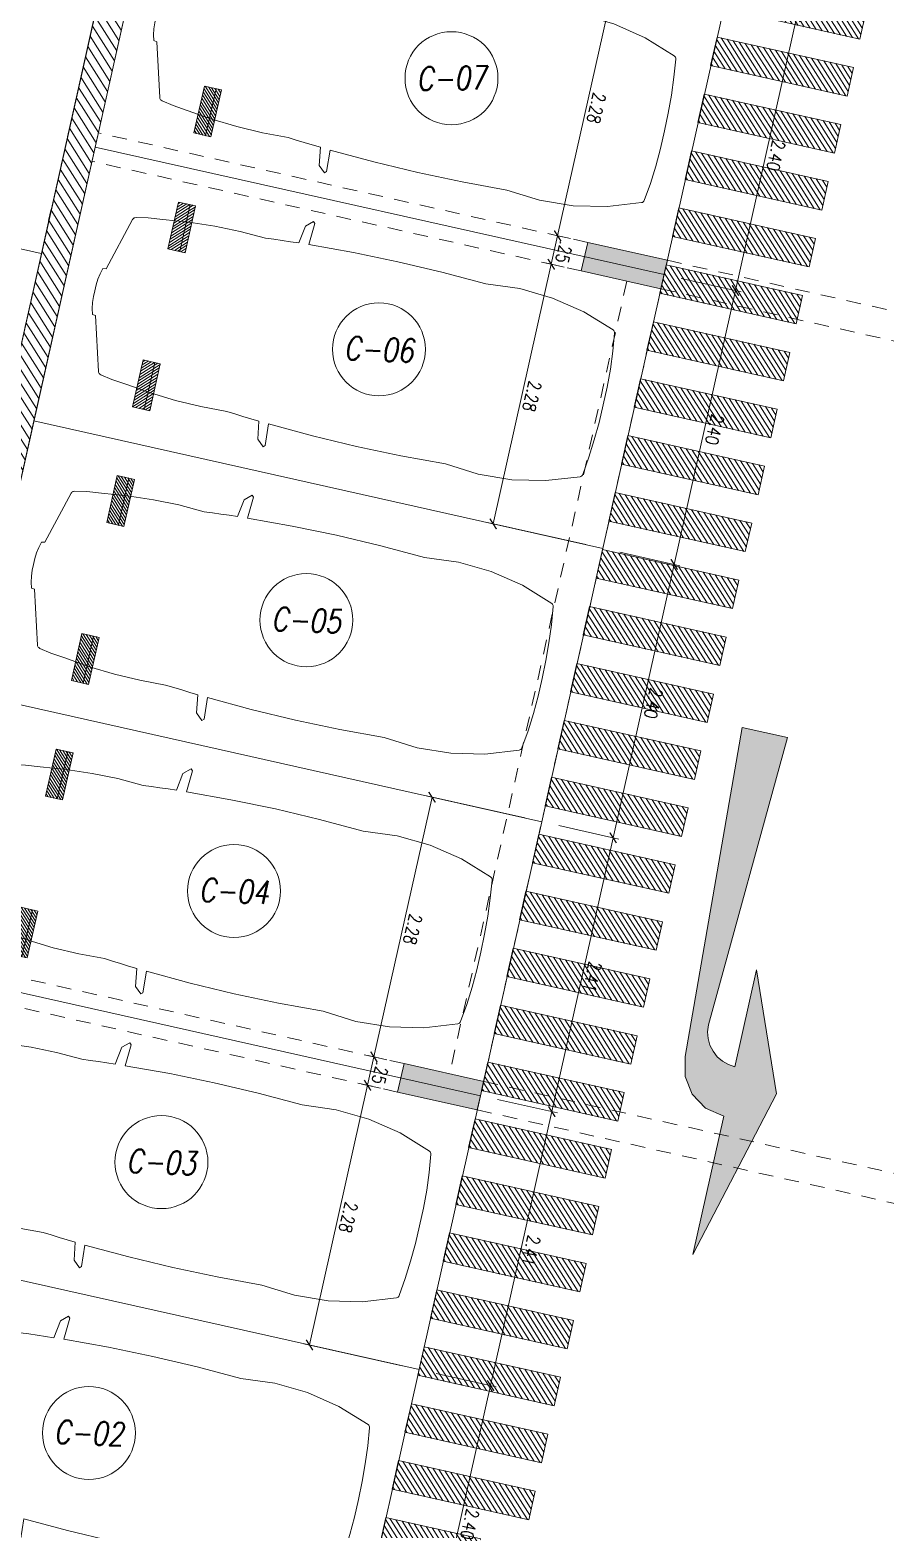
# Model space of a CAD drawing. Header units: millimetres. Extents: x 2471 to 2909, y 1327 to 1568.
# Drawn here: x 2585.15 to 2592.48, y 1406.07 to 1418.91 of the extents above; entities that cross this region are included whole.
import ezdxf
from ezdxf.enums import TextEntityAlignment as Align
from ezdxf.xclip import XClip

# ---------------------------------------------------------------- set-up
doc = ezdxf.new("R2010")
doc.units = ezdxf.units.MM
doc.header["$XCLIPFRAME"] = 2
doc.set_wipeout_variables(frame=1)
for name, pattern in [('ACAD_ISO07W100', [3, 0, -3]), ('HIDDEN2', [0.1875, 0.125, -0.0625]), ('PHANTOM', [2.5, 1.25, -0.25, 0.25, -0.25, 0.25, -0.25])]:
    doc.linetypes.add(name, pattern=pattern)
doc.layers.get('0').update_dxf_attribs({"color": 251, "lineweight": 9})
doc.layers.get('DEFPOINTS').update_dxf_attribs({"color": 251, "lineweight": 9})
for name, color, linetype, lineweight in [('000 SOS 911 TEXTOS ACI', 7, 'Continuous', 9), ('000 SOS 911 TUBERIA ACI', 3, 'Continuous', 9), ('A-COTAS INT', 251, 'Continuous', 13), ('A-EJES', 251, 'PHANTOM', 13), ('A-EST PLACAS', 251, 'Continuous', 13), ('A-ESTRUCTURA-HATCH', 251, 'Continuous', 13), ('A-ESTRUCTURA-MUROS', 251, 'Continuous', 13), ('A-ESTRUCTURA-VIGAS', 251, 'HIDDEN2', 13), ('A-MOBILIARIO', 251, 'Continuous', 13), ('A-MUROS', 251, 'Continuous', 13), ('A_50_TextoIndicaciones', 251, 'Continuous', 13), ('A_50_TextoTitulos', 251, 'Continuous', 13), ('CIRCULACION PEATONAL', 251, 'Continuous', 13), ('Cotas', 251, 'Continuous', 13)]:
    doc.layers.add(name, color=color, linetype=linetype, lineweight=lineweight)
doc.styles.add('R80-200', font='romans.shx', dxfattribs={"width": 0.8, "oblique": 10, "height": 0.2})
doc.styles.add('ROMANS', font='romans.shx', dxfattribs={"width": 0.8})
doc.dimstyles.new('COTA-75-I', dxfattribs={"dimtxt": 0.11, "dimasz": 0.075, "dimexe": 0.05, "dimexo": 0.15, "dimgap": 0.03, "dimtad": 1, "dimzin": 4, "dimdsep": 46, "dimtxsty": 'ROMANS', "dimblk": 'ARCHTICK', "dimcen": 0.09, "dimclrd": 7, "dimclre": 7, "dimclrt": 2, "dimadec": 0, "dimazin": 0, "dimtfac": 1.2, "dimtix": 1, "dimtmove": 2, "dimatfit": 3, "dimfxl": 0.05, "dimtolj": 1, "dimtzin": 4, "dimarcsym": 0})
pattern_1 = [(135, (197.28794, 7.665617), (-0.0141421356, -0.0141421356), [])]
pattern_2 = [(135, (197.29044, 7.665617), (-0.0141421356, -0.0141421356), [])]

# ---------------------------------------------------------------- blocks, each defined once
blk = doc.blocks.new('A$C64a6e5d1')
at = {"layer": 'A-EJES', "ltscale": 0.5}
for p, q in [((11.642, 49.22, 0), (5.031, 19.687)), ((45.318, 33.484), (5.015, 42.505, 0)), ((44.794, 31.142, 0), (4.491, 40.163, 0))]:
    blk.add_line(p, q, dxfattribs=at)
blk = doc.blocks.new('*U846')
at = {"ltscale": 0.5}
h = blk.add_hatch(dxfattribs=at)
h.set_pattern_fill('_USER', color=41, scale=0.02, angle=135, style=0, pattern_type=0)
h.set_pattern_definition(pattern_1)
h.paths.add_polyline_path([(0.3, 4.05), (0.713, 4.05), (0.713, 4.2), (0.3, 4.2)])
edge = h.paths.add_edge_path(flags=17)
edge.add_line((0.3, 4.097), (0.713, 4.097))
h = blk.add_hatch(dxfattribs=at)
h.set_pattern_fill('_USER', color=41, scale=0.02, angle=135, style=0, pattern_type=0)
h.set_pattern_definition(pattern_1)
h.paths.add_polyline_path([(2.1, 4.05), (1.687, 4.05), (1.687, 4.2), (2.1, 4.2)])
edge = h.paths.add_edge_path(flags=17)
edge.add_line((2.1, 4.097), (1.687, 4.097))
at = {"color": 7, "ltscale": 0.5}
for p, q in [((0.3, 4.097), (0.713, 4.097)), ((2.1, 4.097), (1.687, 4.097))]:
    blk.add_line(p, q, dxfattribs=at)
at = {"ltscale": 0.5}
blk.add_lwpolyline([(0, 0), (2.4, 0), (2.4, 5), (0, 5)], close=True, dxfattribs=at)
at = {"color": 7, "ltscale": 0.5}
blk.add_lwpolyline([(1.988, 3.029), (2.175, 3.018), (2.189, 3.033), (2.136, 3.092), (1.982, 3.115, 0.005253), (1.961, 3.403, 0.053235), (1.923, 4.298), (1.91, 4.424), (1.891, 4.525), (1.886, 4.535, 0.218656), (1.867, 4.551), (1.406, 4.68), (1.402, 4.708, 0.091554), (1.2, 4.734, 0.09162), (0.998, 4.709), (0.994, 4.682), (0.533, 4.552, 0.218656), (0.514, 4.536), (0.509, 4.527), (0.49, 4.425), (0.477, 4.3, 0.053235), (0.439, 3.404, 0.005253), (0.418, 3.116), (0.264, 3.093), (0.211, 3.034), (0.225, 3.019), (0.412, 3.03, 0.028265), (0.41, 1.476, 0.139924), (0.555, 0.325, 0.272148), (0.579, 0.306, 0.035353), (1.2, 0.266, 0.045639), (1.819, 0.305, 0.272148), (1.843, 0.324, 0.139889), (1.99, 1.475, 0.028265)], format="xyb", close=True, dxfattribs=at)
for points in [[(0.3, 4.2), (0.3, 4.05), (0.713, 4.05), (0.713, 4.2)], [(1.687, 4.2), (1.687, 4.05), (2.1, 4.05), (2.1, 4.2)]]:
    blk.add_lwpolyline(points, close=True, dxfattribs=at)
blk = doc.blocks.new('*U847')
at = {"ltscale": 0.5}
h = blk.add_hatch(dxfattribs=at)
h.set_pattern_fill('_USER', color=41, scale=0.02, angle=135, style=0, pattern_type=0)
h.set_pattern_definition(pattern_2)
h.paths.add_polyline_path([(0.302, 4.05), (0.715, 4.05), (0.715, 4.2), (0.302, 4.2)])
edge = h.paths.add_edge_path(flags=17)
edge.add_line((0.302, 4.097), (0.715, 4.097))
h = blk.add_hatch(dxfattribs=at)
h.set_pattern_fill('_USER', color=41, scale=0.02, angle=135, style=0, pattern_type=0)
h.set_pattern_definition(pattern_2)
h.paths.add_polyline_path([(2.102, 4.05), (1.69, 4.05), (1.69, 4.2), (2.102, 4.2)])
edge = h.paths.add_edge_path(flags=17)
edge.add_line((2.102, 4.097), (1.69, 4.097))
at = {"color": 7, "ltscale": 0.5}
for p, q in [((0.302, 4.097), (0.715, 4.097)), ((2.102, 4.097), (1.69, 4.097))]:
    blk.add_line(p, q, dxfattribs=at)
at = {"ltscale": 0.5}
blk.add_lwpolyline([(0, 0), (2.405, 0), (2.405, 5), (0, 5)], close=True, dxfattribs=at)
at = {"color": 7, "ltscale": 0.5}
blk.add_lwpolyline([(1.99, 3.029), (2.177, 3.018), (2.191, 3.033), (2.138, 3.092), (1.985, 3.115, 0.005253), (1.963, 3.403, 0.053235), (1.925, 4.298), (1.912, 4.424), (1.893, 4.525), (1.889, 4.535, 0.218656), (1.87, 4.551), (1.408, 4.68), (1.405, 4.708, 0.091554), (1.203, 4.734, 0.09162), (1, 4.709), (0.997, 4.682), (0.535, 4.552, 0.218656), (0.516, 4.536), (0.512, 4.527), (0.493, 4.425), (0.48, 4.3, 0.053235), (0.442, 3.404, 0.005253), (0.42, 3.116), (0.267, 3.093), (0.214, 3.034), (0.228, 3.019), (0.415, 3.03, 0.028265), (0.412, 1.476, 0.139924), (0.557, 0.325, 0.272148), (0.581, 0.306, 0.035353), (1.203, 0.266, 0.045639), (1.822, 0.305, 0.272148), (1.846, 0.324, 0.139889), (1.993, 1.475, 0.028265)], format="xyb", close=True, dxfattribs=at)
for points in [[(0.302, 4.2), (0.302, 4.05), (0.715, 4.05), (0.715, 4.2)], [(1.69, 4.2), (1.69, 4.05), (2.102, 4.05), (2.102, 4.2)]]:
    blk.add_lwpolyline(points, close=True, dxfattribs=at)
blk = doc.blocks.new('EST P2')
at = {"layer": 'A-ESTRUCTURA-HATCH'}
h = blk.add_hatch(dxfattribs=at)
h.set_pattern_fill('ANSI31', color=256, scale=0.02)
h.set_pattern_definition([(45, (-226392.07709, -8188163.05961), (-0.04490128060535, 0.04490128060535), [])])
h.paths.add_polyline_path([(-3.61, 5.05), (-3.61, 4.85), (-44.785, 4.85), (-44.785, -0.15), (-46.99, -0.15), (-46.99, -11.15), (-3.61, -11.15), (-3.61, -11.4), (-47.24, -11.4), (-47.24, 0.15), (-45.035, 0.15), (-45.035, 5.05)])
h.paths.add_polyline_path([(5.876, 4.85), (5.876, 5.05), (35.53, 5.05), (35.53, 4.85)])
h.paths.add_polyline_path([(35.58, -11.15), (71.88, -11.15), (71.88, -11.4), (35.58, -11.4)])
h.paths.add_polyline_path([(-3.56, -11.15), (35.53, -11.15), (35.53, -11.4), (-3.56, -11.4)])
edge = h.paths.add_edge_path()
edge.add_arc((63.301, -0.15), 9.7, 360, 540)
edge.add_line((53.601, -0.15), (53.801, -0.15))
edge.add_arc((63.301, -0.15), 9.5, 0, 180, ccw=False)
edge.add_line((72.801, -0.15), (73.001, -0.15))
h.paths.add_polyline_path([(47.915, 5.05), (35.58, 5.05), (35.58, 4.85), (47.915, 4.85)])
edge = h.paths.add_edge_path()
edge.add_arc((63.301, -0.15), 3.3, 0.0011, 49.9945)
edge.add_line((65.422, 2.378), (65.422, -0.15))
edge.add_line((65.422, -0.15), (65.272, -0.15))
edge.add_line((65.272, -0.15), (65.272, 2.496))
edge.add_arc((63.301, -0.15), 3.3, 53.3155, 179.9999)
edge.add_line((60.001, -0.15), (59.801, -0.15))
edge.add_arc((63.301, -0.15), 3.5, 0.001, 179.9999, ccw=False)
edge.add_line((66.801, -0.15), (66.601, -0.15))
edge.add_line((66.601, -0.15), (66.601, -0.15))
h.paths.add_polyline_path([(51.865, 4.85), (53.376, 4.85), (53.376, 5.05), (51.865, 5.05)])
h = blk.add_hatch(color=256, dxfattribs=at)
h.dxf.hatch_style = 1
h.paths.add_polyline_path([(1.925, -0.151), (-0.175, -0.151), (-0.175, 4.85), (-3.56, 4.85), (-3.56, 5.05), (3.775, 5.05), (3.775, 3.2), (3.625, 3.2), (3.625, 4.85), (-0.025, 4.85), (-0.025, 2.2), (3.775, 2.2), (3.775, 2.05), (-0.025, 2.05), (-0.025, 0), (1.925, 0)])
h.paths.add_polyline_path([(51.865, 5.05), (47.915, 5.05), (47.915, -0.15), (50.25, -0.15), (50.25, 0), (48.065, 0), (48.065, 2.05), (50.015, 2.05), (50.015, 2.2), (48.065, 2.2), (48.065, 4.85), (51.715, 4.85), (51.715, 1.9), (51.865, 1.9)])
h.paths.add_polyline_path([(71.63, -6.15), (71.88, -6.15), (71.88, -6.85), (71.63, -6.85)])
h.paths.add_polyline_path([(64.42, -6.15), (64.67, -6.15), (64.67, -6.85), (64.42, -6.85)])
h.paths.add_polyline_path([(57.21, -6.15), (57.46, -6.15), (57.46, -6.85), (57.21, -6.85)])
h.paths.add_polyline_path([(50, -6.15), (50.25, -6.15), (50.25, -6.85), (50, -6.85)])
h.paths.add_polyline_path([(42.79, -6.15), (43.04, -6.15), (43.04, -6.85), (42.79, -6.85)])
h.paths.add_polyline_path([(42.79, 0.55), (43.04, 0.55), (43.04, -0.15), (42.79, -0.15)])
h.paths.add_polyline_path([(35.58, -6.15), (35.83, -6.15), (35.83, -6.85), (35.58, -6.85)])
h.paths.add_polyline_path([(35.58, 0.55), (35.83, 0.55), (35.83, -0.15), (35.58, -0.15)])
h.paths.add_polyline_path([(35.28, -6.15), (35.53, -6.15), (35.53, -6.85), (35.28, -6.85)])
h.paths.add_polyline_path([(35.28, 0.55), (35.53, 0.55), (35.53, -0.15), (35.28, -0.15)])
h.paths.add_polyline_path([(30.28, -6.15), (30.53, -6.15), (30.53, -6.85), (30.28, -6.85)])
h.paths.add_polyline_path([(30.28, 0.55), (30.53, 0.55), (30.53, -0.15), (30.28, -0.15)])
h.paths.add_polyline_path([(23.07, -6.15), (23.32, -6.15), (23.32, -6.85), (23.07, -6.85)])
h.paths.add_polyline_path([(23.07, 0.55), (23.32, 0.55), (23.32, -0.15), (23.07, -0.15)])
h.paths.add_polyline_path([(18.07, -6.15), (18.32, -6.15), (18.32, -6.85), (18.07, -6.85)])
h.paths.add_polyline_path([(18.07, 0.55), (18.32, 0.55), (18.32, -0.15), (18.07, -0.15)])
h.paths.add_polyline_path([(10.86, -6.15), (11.11, -6.15), (11.11, -6.85), (10.86, -6.85)])
h.paths.add_polyline_path([(10.86, 0.55), (11.11, 0.55), (11.11, -0.15), (10.86, -0.15)])
h.paths.add_polyline_path([(3.65, -6.15), (3.9, -6.15), (3.9, -6.85), (3.65, -6.85)])
h.paths.add_polyline_path([(3.626, 0.55), (3.9, 0.55), (3.9, -0.15), (3.626, -0.15)])
h.paths.add_polyline_path([(-3.56, -6.15), (-3.31, -6.15), (-3.31, -6.85), (-3.56, -6.85)])
h.paths.add_polyline_path([(-3.56, 0.55), (-3.31, 0.55), (-3.31, -0.15), (-3.56, -0.15)])
h.paths.add_polyline_path([(-3.86, -6.15), (-3.61, -6.15), (-3.61, -6.85), (-3.86, -6.85)])
h.paths.add_polyline_path([(-3.86, 0.55), (-3.61, 0.55), (-3.61, -0.15), (-3.86, -0.15)])
h.paths.add_polyline_path([(-11.07, -6.15), (-10.82, -6.15), (-10.82, -6.85), (-11.07, -6.85)])
h.paths.add_polyline_path([(-11.07, 0.55), (-10.82, 0.55), (-10.82, -0.15), (-11.07, -0.15)])
h.paths.add_polyline_path([(-18.28, -6.15), (-18.03, -6.15), (-18.03, -6.85), (-18.28, -6.85)])
h.paths.add_polyline_path([(-18.28, 0.55), (-18.03, 0.55), (-18.03, -0.15), (-18.28, -0.15)])
h.paths.add_polyline_path([(-25.49, -6.15), (-25.24, -6.15), (-25.24, -6.85), (-25.49, -6.85)])
h.paths.add_polyline_path([(-25.49, 0.55), (-25.24, 0.55), (-25.24, -0.15), (-25.49, -0.15)])
h.paths.add_polyline_path([(-32.7, -6.15), (-32.45, -6.15), (-32.45, -6.85), (-32.7, -6.85)])
h.paths.add_polyline_path([(-32.7, 0.55), (-32.45, 0.55), (-32.45, -0.15), (-32.7, -0.15)])
h.paths.add_polyline_path([(-39.91, -6.15), (-39.66, -6.15), (-39.66, -6.85), (-39.91, -6.85)])
h.paths.add_polyline_path([(-39.91, 0.55), (-39.66, 0.55), (-39.66, -0.15), (-39.91, -0.15)])
at = {"layer": 'A-EST PLACAS'}
for points in [[(57.21, -6.15), (57.46, -6.15), (57.46, -6.85), (57.21, -6.85)], [(64.42, -6.15), (64.67, -6.15), (64.67, -6.85), (64.42, -6.85)]]:
    blk.add_lwpolyline(points, close=True, dxfattribs=at)
at = {"layer": 'A-ESTRUCTURA-MUROS'}
blk.add_lwpolyline([(35.58, -11.15), (71.88, -11.15), (71.88, -11.4), (35.58, -11.4)], close=True, dxfattribs=at)
at = {"layer": 'A-ESTRUCTURA-VIGAS'}
for points in [[(57.21, -6.15), (57.21, -0.15)], [(57.46, -6.15), (57.46, -0.15)], [(64.42, -6.15), (64.42, -0.15)], [(64.67, -6.15), (64.67, -0.15)], [(57.46, -6.15), (64.42, -6.15)], [(57.46, -6.45), (64.42, -6.45)], [(57.21, -6.85), (57.21, -11.15)], [(57.46, -6.85), (57.46, -11.15)], [(64.42, -6.85), (64.42, -11.15)], [(64.67, -6.85), (64.67, -11.15)]]:
    blk.add_lwpolyline(points, dxfattribs=at)
blk = doc.blocks.new('*U835')
at = {"layer": 'CIRCULACION PEATONAL'}
h = blk.add_hatch(dxfattribs=at)
h.set_pattern_fill('ANSI31', color=256, scale=0.3)
h.set_pattern_definition([(45, (1.750368, 0), (-0.0265165, 0.0265165), [])])
h.paths.add_polyline_path([(2.047, 0.228), (1.797, 0.228), (1.797, -0.972), (2.047, -0.972)])
h = blk.add_hatch(dxfattribs=at)
h.set_pattern_fill('ANSI31', color=256, scale=0.3)
h.set_pattern_definition([(45, (2.250368, 0), (-0.0265165, 0.0265165), [])])
h.paths.add_polyline_path([(2.547, 0.228), (2.297, 0.228), (2.297, -0.972), (2.547, -0.972)])
h = blk.add_hatch(dxfattribs=at)
h.set_pattern_fill('ANSI31', color=256, scale=0.3)
h.set_pattern_definition([(45, (2.750368, 0), (-0.0265165, 0.0265165), [])])
h.paths.add_polyline_path([(3.047, 0.228), (2.797, 0.228), (2.797, -0.972), (3.047, -0.972)])
h = blk.add_hatch(dxfattribs=at)
h.set_pattern_fill('ANSI31', color=256, scale=0.3)
h.set_pattern_definition([(45, (3.250368, 0), (-0.0265165, 0.0265165), [])])
h.paths.add_polyline_path([(3.547, 0.228), (3.297, 0.228), (3.297, -0.972), (3.547, -0.972)])
h = blk.add_hatch(dxfattribs=at)
h.set_pattern_fill('ANSI31', color=256, scale=0.3)
h.set_pattern_definition([(45, (3.750368, 0), (-0.0265165, 0.0265165), [])])
h.paths.add_polyline_path([(4.047, 0.228), (3.797, 0.228), (3.797, -0.972), (4.047, -0.972)])
h = blk.add_hatch(dxfattribs=at)
h.set_pattern_fill('ANSI31', color=256, scale=0.3)
h.set_pattern_definition([(45, (4.250368, 0), (-0.0265165, 0.0265165), [])])
h.paths.add_polyline_path([(4.547, 0.228), (4.297, 0.228), (4.297, -0.972), (4.547, -0.972)])
h = blk.add_hatch(dxfattribs=at)
h.set_pattern_fill('ANSI31', color=256, scale=0.3)
h.set_pattern_definition([(45, (4.750368, 0), (-0.0265165, 0.0265165), [])])
h.paths.add_polyline_path([(5.047, 0.228), (4.797, 0.228), (4.797, -0.972), (5.047, -0.972)])
h = blk.add_hatch(dxfattribs=at)
h.set_pattern_fill('ANSI31', color=256, scale=0.3)
h.set_pattern_definition([(45, (5.250368, 0), (-0.0265165, 0.0265165), [])])
h.paths.add_polyline_path([(5.547, 0.228), (5.297, 0.228), (5.297, -0.972), (5.547, -0.972)])
h = blk.add_hatch(dxfattribs=at)
h.set_pattern_fill('ANSI31', color=256, scale=0.3)
h.set_pattern_definition([(45, (5.750368, 0), (-0.0265165, 0.0265165), [])])
h.paths.add_polyline_path([(6.047, 0.228), (5.797, 0.228), (5.797, -0.972), (6.047, -0.972)])
h = blk.add_hatch(dxfattribs=at)
h.set_pattern_fill('ANSI31', color=256, scale=0.3)
h.set_pattern_definition([(45, (6.250368, 0), (-0.0265165, 0.0265165), [])])
h.paths.add_polyline_path([(6.547, 0.228), (6.297, 0.228), (6.297, -0.972), (6.547, -0.972)])
h = blk.add_hatch(dxfattribs=at)
h.set_pattern_fill('ANSI31', color=256, scale=0.3)
h.set_pattern_definition([(45, (6.750368, 0), (-0.0265165, 0.0265165), [])])
h.paths.add_polyline_path([(7.047, 0.228), (6.797, 0.228), (6.797, -0.972), (7.047, -0.972)])
h = blk.add_hatch(dxfattribs=at)
h.set_pattern_fill('ANSI31', color=256, scale=0.3)
h.set_pattern_definition([(45, (7.250368, 0), (-0.0265165, 0.0265165), [])])
h.paths.add_polyline_path([(7.547, 0.228), (7.297, 0.228), (7.297, -0.972), (7.547, -0.972)])
h = blk.add_hatch(dxfattribs=at)
h.set_pattern_fill('ANSI31', color=256, scale=0.3)
h.set_pattern_definition([(45, (7.750368, 0), (-0.0265165, 0.0265165), [])])
h.paths.add_polyline_path([(8.047, 0.228), (7.797, 0.228), (7.797, -0.972), (8.047, -0.972)])
h = blk.add_hatch(dxfattribs=at)
h.set_pattern_fill('ANSI31', color=256, scale=0.3)
h.set_pattern_definition([(45, (8.250368, 0), (-0.0265165, 0.0265165), [])])
h.paths.add_polyline_path([(8.547, 0.228), (8.297, 0.228), (8.297, -0.972), (8.547, -0.972)])
h = blk.add_hatch(dxfattribs=at)
h.set_pattern_fill('ANSI31', color=256, scale=0.3)
h.set_pattern_definition([(45, (8.750368, 0), (-0.0265165, 0.0265165), [])])
h.paths.add_polyline_path([(9.047, 0.228), (8.797, 0.228), (8.797, -0.972), (9.047, -0.972)])
h = blk.add_hatch(dxfattribs=at)
h.set_pattern_fill('ANSI31', color=256, scale=0.3)
h.set_pattern_definition([(45, (9.250368, 0), (-0.0265165, 0.0265165), [])])
h.paths.add_polyline_path([(9.547, 0.228), (9.297, 0.228), (9.297, -0.972), (9.547, -0.972)])
h = blk.add_hatch(dxfattribs=at)
h.set_pattern_fill('ANSI31', color=256, scale=0.3)
h.set_pattern_definition([(45, (9.750368, 0), (-0.0265165, 0.0265165), [])])
h.paths.add_polyline_path([(10.047, 0.228), (9.797, 0.228), (9.797, -0.972), (10.047, -0.972)])
h = blk.add_hatch(dxfattribs=at)
h.set_pattern_fill('ANSI31', color=256, scale=0.3)
h.set_pattern_definition([(45, (10.250368, 0), (-0.0265165, 0.0265165), [])])
h.paths.add_polyline_path([(10.547, 0.228), (10.297, 0.228), (10.297, -0.972), (10.547, -0.972)])
h = blk.add_hatch(dxfattribs=at)
h.set_pattern_fill('ANSI31', color=256, scale=0.3)
h.set_pattern_definition([(45, (10.750368, 0), (-0.0265165, 0.0265165), [])])
h.paths.add_polyline_path([(11.047, 0.228), (10.797, 0.228), (10.797, -0.972), (11.047, -0.972)])
h = blk.add_hatch(dxfattribs=at)
h.set_pattern_fill('ANSI31', color=256, scale=0.3)
h.set_pattern_definition([(45, (11.250368, 0), (-0.0265165, 0.0265165), [])])
h.paths.add_polyline_path([(11.547, 0.228), (11.297, 0.228), (11.297, -0.972), (11.547, -0.972)])
h = blk.add_hatch(dxfattribs=at)
h.set_pattern_fill('ANSI31', color=256, scale=0.3)
h.set_pattern_definition([(45, (11.750368, 0), (-0.0265165, 0.0265165), [])])
h.paths.add_polyline_path([(12.047, 0.228), (11.797, 0.228), (11.797, -0.972), (12.047, -0.972)])
h = blk.add_hatch(dxfattribs=at)
h.set_pattern_fill('ANSI31', color=256, scale=0.3)
h.set_pattern_definition([(45, (12.250368, 0), (-0.0265165, 0.0265165), [])])
h.paths.add_polyline_path([(12.547, 0.228), (12.297, 0.228), (12.297, -0.972), (12.547, -0.972)])
h = blk.add_hatch(dxfattribs=at)
h.set_pattern_fill('ANSI31', color=256, scale=0.3)
h.set_pattern_definition([(45, (12.750368, 0), (-0.0265165, 0.0265165), [])])
h.paths.add_polyline_path([(13.047, 0.228), (12.797, 0.228), (12.797, -0.972), (13.047, -0.972)])
h = blk.add_hatch(dxfattribs=at)
h.set_pattern_fill('ANSI31', color=256, scale=0.3)
h.set_pattern_definition([(45, (13.250368, 0), (-0.0265165, 0.0265165), [])])
h.paths.add_polyline_path([(13.547, 0.228), (13.297, 0.228), (13.297, -0.972), (13.547, -0.972)])
h = blk.add_hatch(dxfattribs=at)
h.set_pattern_fill('ANSI31', color=256, scale=0.3)
h.set_pattern_definition([(45, (13.750368, 0), (-0.0265165, 0.0265165), [])])
h.paths.add_polyline_path([(14.047, 0.228), (13.797, 0.228), (13.797, -0.972), (14.047, -0.972)])
h = blk.add_hatch(dxfattribs=at)
h.set_pattern_fill('ANSI31', color=256, scale=0.3)
h.set_pattern_definition([(45, (14.250368, 0), (-0.0265165, 0.0265165), [])])
h.paths.add_polyline_path([(14.547, 0.228), (14.297, 0.228), (14.297, -0.972), (14.547, -0.972)])
h = blk.add_hatch(dxfattribs=at)
h.set_pattern_fill('ANSI31', color=256, scale=0.3)
h.set_pattern_definition([(45, (14.750368, 0), (-0.0265165, 0.0265165), [])])
h.paths.add_polyline_path([(15.047, 0.228), (14.797, 0.228), (14.797, -0.972), (15.047, -0.972)])
h = blk.add_hatch(dxfattribs=at)
h.set_pattern_fill('ANSI31', color=256, scale=0.3)
h.set_pattern_definition([(45, (15.250368, 0), (-0.0265165, 0.0265165), [])])
h.paths.add_polyline_path([(15.547, 0.228), (15.297, 0.228), (15.297, -0.972), (15.547, -0.972)])
for points in [[(1.797, -0.972), (2.047, -0.972), (2.047, 0.228), (1.797, 0.228)], [(2.297, -0.972), (2.547, -0.972), (2.547, 0.228), (2.297, 0.228)], [(2.797, -0.972), (3.047, -0.972), (3.047, 0.228), (2.797, 0.228)], [(3.297, -0.972), (3.547, -0.972), (3.547, 0.228), (3.297, 0.228)], [(3.797, -0.972), (4.047, -0.972), (4.047, 0.228), (3.797, 0.228)], [(4.297, -0.972), (4.547, -0.972), (4.547, 0.228), (4.297, 0.228)], [(4.797, -0.972), (5.047, -0.972), (5.047, 0.228), (4.797, 0.228)], [(5.297, -0.972), (5.547, -0.972), (5.547, 0.228), (5.297, 0.228)], [(5.797, -0.972), (6.047, -0.972), (6.047, 0.228), (5.797, 0.228)], [(6.297, -0.972), (6.547, -0.972), (6.547, 0.228), (6.297, 0.228)], [(6.797, -0.972), (7.047, -0.972), (7.047, 0.228), (6.797, 0.228)], [(7.297, -0.972), (7.547, -0.972), (7.547, 0.228), (7.297, 0.228)], [(7.797, -0.972), (8.047, -0.972), (8.047, 0.228), (7.797, 0.228)], [(8.297, -0.972), (8.547, -0.972), (8.547, 0.228), (8.297, 0.228)], [(8.797, -0.972), (9.047, -0.972), (9.047, 0.228), (8.797, 0.228)], [(9.297, -0.972), (9.547, -0.972), (9.547, 0.228), (9.297, 0.228)], [(9.797, -0.972), (10.047, -0.972), (10.047, 0.228), (9.797, 0.228)], [(10.297, -0.972), (10.547, -0.972), (10.547, 0.228), (10.297, 0.228)], [(10.797, -0.972), (11.047, -0.972), (11.047, 0.228), (10.797, 0.228)], [(11.297, -0.972), (11.547, -0.972), (11.547, 0.228), (11.297, 0.228)], [(11.797, -0.972), (12.047, -0.972), (12.047, 0.228), (11.797, 0.228)], [(12.297, -0.972), (12.547, -0.972), (12.547, 0.228), (12.297, 0.228)], [(12.797, -0.972), (13.047, -0.972), (13.047, 0.228), (12.797, 0.228)], [(13.297, -0.972), (13.547, -0.972), (13.547, 0.228), (13.297, 0.228)], [(13.797, -0.972), (14.047, -0.972), (14.047, 0.228), (13.797, 0.228)], [(14.297, -0.972), (14.547, -0.972), (14.547, 0.228), (14.297, 0.228)], [(14.797, -0.972), (15.047, -0.972), (15.047, 0.228), (14.797, 0.228)], [(15.297, -0.972), (15.547, -0.972), (15.547, 0.228), (15.297, 0.228)]]:
    blk.add_lwpolyline(points, close=True, dxfattribs=at)
blk = doc.blocks.new('_ArchTick')
at = {"color": 0, "linetype": 'ByBlock', "const_width": 0.15}
blk.add_lwpolyline([(-0.5, -0.5), (0.5, 0.5)], dxfattribs=at)
blk = doc.blocks.new('*D690')
at = {"layer": 'Cotas', "color": 7, "lineweight": -2, "transparency": 16777216}
for p, q in [((94.036, 7.632), (94.036, 8.159)), ((96.436, 8.109), (94.036, 8.109)), ((96.436, 7.632), (96.436, 8.159))]:
    blk.add_line(p, q, dxfattribs=at)
at = {"layer": 'DEFPOINTS', "color": 0, "transparency": 16777216}
for p in [(94.036, 8.109), (94.036, 7.482), (96.436, 7.482)]:
    blk.add_point(p, dxfattribs=at)
at = {"layer": 'Cotas', "color": 7, "lineweight": -2, "transparency": 16777216, "xscale": 0.075, "yscale": 0.075, "zscale": 0.075, "rotation": 180}
blk.add_blockref('_ArchTick', (94.036, 8.109), dxfattribs=at)
at = {"layer": 'Cotas', "color": 7, "lineweight": -2, "transparency": 16777216, "xscale": 0.075, "yscale": 0.075, "zscale": 0.075}
blk.add_blockref('_ArchTick', (96.436, 8.109), dxfattribs=at)
at = {"layer": 'Cotas', "color": 2, "transparency": 16777216, "insert": (95.236, 8.194), "char_height": 0.11, "attachment_point": 5, "style": 'ROMANS'}
blk.add_mtext('\\A1;2.40', dxfattribs=at)
blk = doc.blocks.new('*D558')
at = {"layer": 'Cotas', "color": 7, "lineweight": -2, "transparency": 16777216}
for p, q in [((91.631, 7.632), (91.631, 8.159)), ((94.036, 8.109), (91.631, 8.109)), ((94.036, 7.632), (94.036, 8.159))]:
    blk.add_line(p, q, dxfattribs=at)
at = {"layer": 'DEFPOINTS', "color": 0, "transparency": 16777216}
for p in [(91.631, 8.109), (91.631, 7.482), (94.036, 7.482)]:
    blk.add_point(p, dxfattribs=at)
at = {"layer": 'Cotas', "color": 7, "lineweight": -2, "transparency": 16777216, "xscale": 0.075, "yscale": 0.075, "zscale": 0.075, "rotation": 180}
blk.add_blockref('_ArchTick', (91.631, 8.109), dxfattribs=at)
at = {"layer": 'Cotas', "color": 7, "lineweight": -2, "transparency": 16777216, "xscale": 0.075, "yscale": 0.075, "zscale": 0.075}
blk.add_blockref('_ArchTick', (94.036, 8.109), dxfattribs=at)
at = {"layer": 'Cotas', "color": 2, "transparency": 16777216, "insert": (92.833, 8.194), "char_height": 0.11, "attachment_point": 5, "style": 'ROMANS'}
blk.add_mtext('\\A1;2.41', dxfattribs=at)
blk = doc.blocks.new('*D559')
at = {"layer": 'Cotas', "color": 7, "lineweight": -2, "transparency": 16777216}
for p, q in [((89.226, 7.632), (89.226, 8.159)), ((91.631, 8.109), (89.226, 8.109)), ((91.631, 7.632), (91.631, 8.159))]:
    blk.add_line(p, q, dxfattribs=at)
at = {"layer": 'DEFPOINTS', "color": 0, "transparency": 16777216}
for p in [(89.226, 8.109), (89.226, 7.482), (91.631, 7.482)]:
    blk.add_point(p, dxfattribs=at)
at = {"layer": 'Cotas', "color": 7, "lineweight": -2, "transparency": 16777216, "xscale": 0.075, "yscale": 0.075, "zscale": 0.075, "rotation": 180}
blk.add_blockref('_ArchTick', (89.226, 8.109), dxfattribs=at)
at = {"layer": 'Cotas', "color": 7, "lineweight": -2, "transparency": 16777216, "xscale": 0.075, "yscale": 0.075, "zscale": 0.075}
blk.add_blockref('_ArchTick', (91.631, 8.109), dxfattribs=at)
at = {"layer": 'Cotas', "color": 2, "transparency": 16777216, "insert": (90.428, 8.194), "char_height": 0.11, "attachment_point": 5, "style": 'ROMANS'}
blk.add_mtext('\\A1;2.41', dxfattribs=at)
blk = doc.blocks.new('*D560')
at = {"layer": 'Cotas', "color": 7, "lineweight": -2, "transparency": 16777216}
for p, q in [((86.826, 7.632), (86.826, 8.159)), ((89.226, 8.109), (86.826, 8.109)), ((89.226, 7.632), (89.226, 8.159))]:
    blk.add_line(p, q, dxfattribs=at)
at = {"layer": 'DEFPOINTS', "color": 0, "transparency": 16777216}
for p in [(86.826, 8.109), (86.826, 7.482), (89.226, 7.482)]:
    blk.add_point(p, dxfattribs=at)
at = {"layer": 'Cotas', "color": 7, "lineweight": -2, "transparency": 16777216, "xscale": 0.075, "yscale": 0.075, "zscale": 0.075, "rotation": 180}
blk.add_blockref('_ArchTick', (86.826, 8.109), dxfattribs=at)
at = {"layer": 'Cotas', "color": 7, "lineweight": -2, "transparency": 16777216, "xscale": 0.075, "yscale": 0.075, "zscale": 0.075}
blk.add_blockref('_ArchTick', (89.226, 8.109), dxfattribs=at)
at = {"layer": 'Cotas', "color": 2, "transparency": 16777216, "insert": (88.026, 8.194), "char_height": 0.11, "attachment_point": 5, "style": 'ROMANS'}
blk.add_mtext('\\A1;2.40', dxfattribs=at)
blk = doc.blocks.new('*D561')
at = {"layer": 'Cotas', "color": 7, "lineweight": -2, "transparency": 16777216}
for p, q in [((84.421, 7.632), (84.421, 8.159)), ((86.826, 8.109), (84.421, 8.109)), ((86.826, 7.632), (86.826, 8.159))]:
    blk.add_line(p, q, dxfattribs=at)
at = {"layer": 'DEFPOINTS', "color": 0, "transparency": 16777216}
for p in [(84.421, 8.109), (84.421, 7.482), (86.826, 7.482)]:
    blk.add_point(p, dxfattribs=at)
at = {"layer": 'Cotas', "color": 7, "lineweight": -2, "transparency": 16777216, "xscale": 0.075, "yscale": 0.075, "zscale": 0.075, "rotation": 180}
blk.add_blockref('_ArchTick', (84.421, 8.109), dxfattribs=at)
at = {"layer": 'Cotas', "color": 7, "lineweight": -2, "transparency": 16777216, "xscale": 0.075, "yscale": 0.075, "zscale": 0.075}
blk.add_blockref('_ArchTick', (86.826, 8.109), dxfattribs=at)
at = {"layer": 'Cotas', "color": 2, "transparency": 16777216, "insert": (85.623, 8.194), "char_height": 0.11, "attachment_point": 5, "style": 'ROMANS'}
blk.add_mtext('\\A1;2.40', dxfattribs=at)
blk = doc.blocks.new('*D562')
at = {"layer": 'Cotas', "color": 7, "lineweight": -2, "transparency": 16777216}
for p, q in [((82.016, 7.632), (82.016, 8.159)), ((84.421, 8.109), (82.016, 8.109)), ((84.421, 7.632), (84.421, 8.159))]:
    blk.add_line(p, q, dxfattribs=at)
at = {"layer": 'DEFPOINTS', "color": 0, "transparency": 16777216}
for p in [(82.016, 8.109), (82.016, 7.482), (84.421, 7.482)]:
    blk.add_point(p, dxfattribs=at)
at = {"layer": 'Cotas', "color": 7, "lineweight": -2, "transparency": 16777216, "xscale": 0.075, "yscale": 0.075, "zscale": 0.075, "rotation": 180}
blk.add_blockref('_ArchTick', (82.016, 8.109), dxfattribs=at)
at = {"layer": 'Cotas', "color": 7, "lineweight": -2, "transparency": 16777216, "xscale": 0.075, "yscale": 0.075, "zscale": 0.075}
blk.add_blockref('_ArchTick', (84.421, 8.109), dxfattribs=at)
at = {"layer": 'Cotas', "color": 2, "transparency": 16777216, "insert": (83.218, 8.194), "char_height": 0.11, "attachment_point": 5, "style": 'ROMANS'}
blk.add_mtext('\\A1;2.40', dxfattribs=at)
blk = doc.blocks.new('*D618')
at = {"layer": 'Cotas', "color": 7, "lineweight": -2, "transparency": 16777216}
for p, q in [((94.036, 7.332), (94.036, 6.468)), ((91.756, 6.632), (91.756, 6.468)), ((94.036, 6.518), (91.756, 6.518))]:
    blk.add_line(p, q, dxfattribs=at)
at = {"layer": 'DEFPOINTS', "color": 0, "transparency": 16777216}
for p in [(94.036, 7.482), (91.756, 6.782), (91.756, 6.518)]:
    blk.add_point(p, dxfattribs=at)
at = {"layer": 'Cotas', "color": 7, "lineweight": -2, "transparency": 16777216, "xscale": 0.075, "yscale": 0.075, "zscale": 0.075, "rotation": 180}
blk.add_blockref('_ArchTick', (91.756, 6.518), dxfattribs=at)
at = {"layer": 'Cotas', "color": 7, "lineweight": -2, "transparency": 16777216, "xscale": 0.075, "yscale": 0.075, "zscale": 0.075}
blk.add_blockref('_ArchTick', (94.036, 6.518), dxfattribs=at)
at = {"layer": 'Cotas', "color": 2, "transparency": 16777216, "insert": (92.896, 6.603), "char_height": 0.11, "attachment_point": 5, "style": 'ROMANS'}
blk.add_mtext('\\A1;2.28', dxfattribs=at)
blk = doc.blocks.new('*D619')
at = {"layer": 'Cotas', "color": 7, "lineweight": -2, "transparency": 16777216}
for p, q in [((91.506, 6.632), (91.506, 6.468)), ((91.756, 6.632), (91.756, 6.468)), ((91.756, 6.518), (91.506, 6.518))]:
    blk.add_line(p, q, dxfattribs=at)
at = {"layer": 'DEFPOINTS', "color": 0, "transparency": 16777216}
for p in [(91.506, 6.782), (91.756, 6.782), (91.506, 6.518)]:
    blk.add_point(p, dxfattribs=at)
at = {"layer": 'Cotas', "color": 7, "lineweight": -2, "transparency": 16777216, "xscale": 0.075, "yscale": 0.075, "zscale": 0.075, "rotation": 180}
blk.add_blockref('_ArchTick', (91.506, 6.518), dxfattribs=at)
at = {"layer": 'Cotas', "color": 7, "lineweight": -2, "transparency": 16777216, "xscale": 0.075, "yscale": 0.075, "zscale": 0.075}
blk.add_blockref('_ArchTick', (91.756, 6.518), dxfattribs=at)
at = {"layer": 'Cotas', "color": 2, "transparency": 16777216, "insert": (91.631, 6.603), "char_height": 0.11, "attachment_point": 5, "style": 'ROMANS'}
blk.add_mtext('\\A1;.25', dxfattribs=at)
blk = doc.blocks.new('*D620')
at = {"layer": 'Cotas', "color": 7, "lineweight": -2, "transparency": 16777216}
for p, q in [((89.226, 7.332), (89.226, 6.468)), ((91.506, 6.632), (91.506, 6.468)), ((91.506, 6.518), (89.226, 6.518))]:
    blk.add_line(p, q, dxfattribs=at)
at = {"layer": 'DEFPOINTS', "color": 0, "transparency": 16777216}
for p in [(89.226, 7.482), (91.506, 6.782), (89.226, 6.518)]:
    blk.add_point(p, dxfattribs=at)
at = {"layer": 'Cotas', "color": 7, "lineweight": -2, "transparency": 16777216, "xscale": 0.075, "yscale": 0.075, "zscale": 0.075, "rotation": 180}
blk.add_blockref('_ArchTick', (89.226, 6.518), dxfattribs=at)
at = {"layer": 'Cotas', "color": 7, "lineweight": -2, "transparency": 16777216, "xscale": 0.075, "yscale": 0.075, "zscale": 0.075}
blk.add_blockref('_ArchTick', (91.506, 6.518), dxfattribs=at)
at = {"layer": 'Cotas', "color": 2, "transparency": 16777216, "insert": (90.366, 6.603), "char_height": 0.11, "attachment_point": 5, "style": 'ROMANS'}
blk.add_mtext('\\A1;2.28', dxfattribs=at)
blk = doc.blocks.new('*D621')
at = {"layer": 'Cotas', "color": 7, "lineweight": -2, "transparency": 16777216}
for p, q in [((86.826, 7.332), (86.826, 6.468)), ((84.546, 6.632), (84.546, 6.468)), ((86.826, 6.518), (84.546, 6.518))]:
    blk.add_line(p, q, dxfattribs=at)
at = {"layer": 'DEFPOINTS', "color": 0, "transparency": 16777216}
for p in [(86.826, 7.482), (84.546, 6.782), (84.546, 6.518)]:
    blk.add_point(p, dxfattribs=at)
at = {"layer": 'Cotas', "color": 7, "lineweight": -2, "transparency": 16777216, "xscale": 0.075, "yscale": 0.075, "zscale": 0.075, "rotation": 180}
blk.add_blockref('_ArchTick', (84.546, 6.518), dxfattribs=at)
at = {"layer": 'Cotas', "color": 7, "lineweight": -2, "transparency": 16777216, "xscale": 0.075, "yscale": 0.075, "zscale": 0.075}
blk.add_blockref('_ArchTick', (86.826, 6.518), dxfattribs=at)
at = {"layer": 'Cotas', "color": 2, "transparency": 16777216, "insert": (85.686, 6.603), "char_height": 0.11, "attachment_point": 5, "style": 'ROMANS'}
blk.add_mtext('\\A1;2.28', dxfattribs=at)
blk = doc.blocks.new('*D622')
at = {"layer": 'Cotas', "color": 7, "lineweight": -2, "transparency": 16777216}
for p, q in [((84.296, 6.632), (84.296, 6.468)), ((84.546, 6.632), (84.546, 6.468)), ((84.546, 6.518), (84.296, 6.518))]:
    blk.add_line(p, q, dxfattribs=at)
at = {"layer": 'DEFPOINTS', "color": 0, "transparency": 16777216}
for p in [(84.296, 6.782), (84.546, 6.782), (84.296, 6.518)]:
    blk.add_point(p, dxfattribs=at)
at = {"layer": 'Cotas', "color": 7, "lineweight": -2, "transparency": 16777216, "xscale": 0.075, "yscale": 0.075, "zscale": 0.075, "rotation": 180}
blk.add_blockref('_ArchTick', (84.296, 6.518), dxfattribs=at)
at = {"layer": 'Cotas', "color": 7, "lineweight": -2, "transparency": 16777216, "xscale": 0.075, "yscale": 0.075, "zscale": 0.075}
blk.add_blockref('_ArchTick', (84.546, 6.518), dxfattribs=at)
at = {"layer": 'Cotas', "color": 2, "transparency": 16777216, "insert": (84.421, 6.603), "char_height": 0.11, "attachment_point": 5, "style": 'ROMANS'}
blk.add_mtext('\\A1;.25', dxfattribs=at)
blk = doc.blocks.new('*D623')
at = {"layer": 'Cotas', "color": 7, "lineweight": -2, "transparency": 16777216}
for p, q in [((82.016, 7.332), (82.016, 6.468)), ((84.296, 6.632), (84.296, 6.468)), ((84.296, 6.518), (82.016, 6.518))]:
    blk.add_line(p, q, dxfattribs=at)
at = {"layer": 'DEFPOINTS', "color": 0, "transparency": 16777216}
for p in [(82.016, 7.482), (84.296, 6.782), (82.016, 6.518)]:
    blk.add_point(p, dxfattribs=at)
at = {"layer": 'Cotas', "color": 7, "lineweight": -2, "transparency": 16777216, "xscale": 0.075, "yscale": 0.075, "zscale": 0.075, "rotation": 180}
blk.add_blockref('_ArchTick', (82.016, 6.518), dxfattribs=at)
at = {"layer": 'Cotas', "color": 7, "lineweight": -2, "transparency": 16777216, "xscale": 0.075, "yscale": 0.075, "zscale": 0.075}
blk.add_blockref('_ArchTick', (84.296, 6.518), dxfattribs=at)
at = {"layer": 'Cotas', "color": 2, "transparency": 16777216, "insert": (83.156, 6.603), "char_height": 0.11, "attachment_point": 5, "style": 'ROMANS'}
blk.add_mtext('\\A1;2.28', dxfattribs=at)
blk = doc.blocks.new('PO_GUARDIA CIVIL ESQ FAISANES_PLANTAS_Sotanos_REVA_2022.01.24 - copia$0$XREF_SOTANOS - ETAPA 1-2020.06.26$0$fiz')
blk.add_hatch(color=8).paths.add_polyline_path([(-0.088, -1.215), (-0.088, -0.011), (-0.09, -0.011), (-0.488, -1.5), (-0.088, -2.5), (-0.088, -1.65, -0.414214), (0.212, -1.95), (0.087, -4.5), (0.487, -4.5), (0.347, -1.643, 0.409358)])
blk.add_lwpolyline([(0.347, -1.643, 0.409358), (-0.088, -1.215), (-0.088, 0), (-0.488, -1.5), (-0.088, -2.5), (-0.088, -1.65, -0.414214), (0.212, -1.95), (0.087, -4.5), (0.487, -4.5)], format="xyb", close=True)
blk = doc.blocks.new('TEXTOSSS')
at = {"color": 9, "transparency": 33554483, "rotation": 270}
blk.add_blockref('PO_GUARDIA CIVIL ESQ FAISANES_PLANTAS_Sotanos_REVA_2022.01.24 - copia$0$XREF_SOTANOS - ETAPA 1-2020.06.26$0$fiz', (-10.256, -42.513), dxfattribs=at)
blk = doc.blocks.new('EJE')
at = {"linetype": 'Continuous'}
blk.add_circle((0, 0), 0.797, dxfattribs=at)
at = {"layer": 'A_50_TextoIndicaciones', "style": 'ROMANS'}
blk.add_attdef('EJE', text='', height=0.6, rotation=0, dxfattribs=at).set_placement((0.4, -0.45), align=Align.MIDDLE_CENTER)
blk = doc.blocks.new('A$C47ad906b')
at = {"color": 240, "true_color": 0xed1f24}
blk.add_wipeout([(-17.953, 13.782), (-20.158, 13.782), (-20.158, 2.232), (98.962, 2.231), (98.962, 7.232), (99.791, 7.232), (100.082, 13.482), (99.94, 15.138), (99.301, 17.296), (98.434, 18.891), (96.586, 20.938), (95.152, 21.928), (93.566, 22.644), (92.372, 22.975), (90.382, 23.182), (88.359, 22.968), (87.111, 22.613), (85.586, 21.913), (83.907, 20.704), (82.686, 19.386), (82.194, 18.682), (75.147, 18.682), (75.147, 19.132), (74.547, 19.132), (74.547, 18.682), (70.672, 18.682), (70.672, 19.132), (70.072, 19.132), (70.072, 18.682), (59.808, 18.682), (59.808, 19.531), (55.858, 19.531), (55.858, 18.682), (37.392, 18.682), (9.602, 18.682), (9.602, 19.131), (9.002, 19.131), (9.002, 18.682), (7.657, 18.682), (7.657, 19.532), (3.707, 19.532), (3.707, 18.682), (-19.193, 18.682), (-19.193, 18.482), (-17.953, 18.482)], dxfattribs=at)
at = {"layer": 'A-MUROS'}
for p, q in [((98.962, 2.482), (-19.904, 2.482)), ((-20.154, 2.232), (98.962, 2.232))]:
    blk.add_line(p, q, dxfattribs=at)
for points in [[(84.296, 7.482), (84.546, 7.482), (84.546, 6.782), (84.296, 6.782)], [(91.506, 7.482), (91.756, 7.482), (91.756, 6.782), (91.506, 6.782)]]:
    blk.add_lwpolyline(points, close=True, dxfattribs=at)
blk.add_blockref('EST P2', (27.086, 13.632))
at = {"rotation": 180.0005141974605}
blk.add_blockref('*U835', (97.383, 7.708), dxfattribs=at)
at = {"layer": 'A-COTAS INT'}
blk.add_blockref('TEXTOSSS', (102.818, 51.982), dxfattribs=at)
at = {"layer": 'A-MOBILIARIO', "xscale": -1, "rotation": 179.9999992943567}
for name, p in [('*U847', (82.016, 7.482)), ('*U846', (86.826, 7.482)), ('*U847', (89.226, 7.482)), ('*U846', (94.036, 7.482)), ('*U847', (96.436, 7.482))]:
    blk.add_blockref(name, p, dxfattribs=at)
at = {"layer": 'A-MOBILIARIO', "rotation": 180.0000007056432}
for p in [(86.826, 7.482), (94.036, 7.482)]:
    blk.add_blockref('*U847', p, dxfattribs=at)
at = {"layer": 'Cotas'}
for base, p1, p2, picture, middle in [((82.01587251, 8.109385566), (84.420872509, 7.481655014), (82.01587251, 7.481655044), '*D562', (83.218372509, 8.194385566)), ((84.420872509, 8.109385566), (86.825872508, 7.481654868), (84.420872509, 7.481655014), '*D561', (85.623372508, 8.194385566)), ((86.826, 8.109), (89.226, 7.482), (86.826, 7.482), '*D560', (88.026, 8.194)), ((89.225872507, 8.109385565), (91.630872509, 7.481655014), (89.225872507, 7.481655044), '*D559', (90.428372508, 8.194385565)), ((91.630872509, 8.109385566), (94.035872509, 7.481654957), (91.630872509, 7.481655014), '*D558', (92.833372509, 8.194385566)), ((94.036, 8.109), (96.436, 7.482), (94.036, 7.482), '*D690', (95.236, 8.194)), ((82.016, 6.518), (84.296, 6.782), (82.016, 7.482), '*D623', (83.156, 6.603)), ((84.546, 6.518), (86.826, 7.482), (84.546, 6.782), '*D621', (85.686, 6.603)), ((89.226, 6.518), (91.506, 6.782), (89.226, 7.482), '*D620', (90.366, 6.603)), ((91.756, 6.518), (94.036, 7.482), (91.756, 6.782), '*D618', (92.896, 6.603)), ((84.296, 6.518), (84.546, 6.782), (84.296, 6.782), '*D622', (84.421, 6.603)), ((91.506, 6.518), (91.756, 6.782), (91.506, 6.782), '*D619', (91.631, 6.603))]:
    dim = blk.add_linear_dim(base=base, p1=p1, p2=p2, dimstyle='COTA-75-I', dxfattribs=at)
    dim.commit()
    dim.dimension.update_dxf_attribs({"geometry": picture, "text_midpoint": middle})

msp = doc.modelspace()

# ---------------------------------------------------------------- hatches: boundary and pattern name
at = {"layer": '000 SOS 911 TEXTOS ACI'}
h = msp.add_hatch(dxfattribs=at)
h.set_pattern_fill('ANSI36', color=256, scale=0.35)
h.paths.add_polyline_path([(2614.831, 1473.845), (2598.778, 1477.438), (2582.159, 1403.179), (2598.063, 1398.934)])

# ---------------------------------------------------------------- linework, layer by layer
at = {"layer": '000 SOS 911 TUBERIA ACI', "color": 2, "elevation": 0}
msp.add_lwpolyline([(2598.778, 1477.438), (2614.831, 1473.845), (2598.063, 1398.934), (2582.159, 1403.179), (2598.778, 1477.438)], dxfattribs=at)

# ---------------------------------------------------------------- block references
at = {"color": 1}
msp.add_blockref('A$C64a6e5d1', (2575.879, 1377.927), dxfattribs=at)

# ---------------------------------------------------------------- next in the draw order: block references
at = {"linetype": 'ACAD_ISO07W100'}
ref = msp.add_blockref('A$C47ad906b', (2601.728, 1500.835, 0), dxfattribs=dict(at, rotation=257.382711444673))
XClip(ref).set_block_clipping_path([(-32.7771099955, 2.2226421868), (98.966152451, 2.2311685525), (98.9658266148, 7.2312249728), (99.7946497677, 7.2312789899), (100.0860832045, 13.4814635285), (100.1766123548, 17.3149815146), (100.3267845167, 20.5304395065), (97.1711962195, 20.6773210117), (93.5338054346, 23.2807166483), (85.4122358067, 23.2798339301), (85.4121779315, 21.8087508774), (84.8685753467, 21.4595517737), (84.2744105561, 21.0140181032), (83.7236675164, 20.5315185136), (83.2217984032, 20.020823719), (82.9119482925, 19.6642585539), (82.6902667088, 19.3857521464), (82.4208442196, 19.0171344008), (81.5253252406, 21.681570397), (-19.0374325849, 21.6816708043), (-22.9522799095, 17.2482101666), (-26.3217196958, 13.732875739), (-31.4099124894, 12.2080788992), (-35.6628028844, 13.1383932107)])

# ---------------------------------------------------------------- next in the draw order: block references
at = {"layer": 'A_50_TextoTitulos'}
ref = msp.add_blockref('EJE', (2588.765, 1418.501, 0), dxfattribs=dict(at, xscale=0.4999999999999998, yscale=0.4999999999999998, zscale=0.4999999999999998, rotation=0.844838379586586))
ref.add_attrib('EJE', 'C-07', dxfattribs={"layer": 'A_50_TextoIndicaciones', "color": 2, "linetype": 'ByBlock', "height": 0.2, "rotation": 0.8448, "style": 'R80-200', "oblique": 10, "width": 0.8}).set_placement((2588.765, 1418.501, 0), align=Align.MIDDLE_CENTER)
ref = msp.add_blockref('EJE', (2588.143, 1416.178, 0), dxfattribs=dict(at, xscale=0.4999999999999997, yscale=0.4999999999999997, zscale=0.4999999999999997, rotation=357.6258666337909))
ref.add_attrib('EJE', 'C-06', dxfattribs={"layer": 'A_50_TextoIndicaciones', "color": 2, "linetype": 'ByBlock', "height": 0.2, "rotation": 357.6259, "style": 'R80-200', "oblique": 10, "width": 0.8}).set_placement((2588.143, 1416.178, 0), align=Align.MIDDLE_CENTER)
ref = msp.add_blockref('EJE', (2587.521, 1413.857, 0), dxfattribs=dict(at, xscale=0.4999999999999997, yscale=0.4999999999999997, zscale=0.4999999999999997, rotation=357.6258666337909))
ref.add_attrib('EJE', 'C-05', dxfattribs={"layer": 'A_50_TextoIndicaciones', "color": 2, "linetype": 'ByBlock', "height": 0.2, "rotation": 357.6259, "style": 'R80-200', "oblique": 10, "width": 0.8}).set_placement((2587.521, 1413.857, 0), align=Align.MIDDLE_CENTER)
ref = msp.add_blockref('EJE', (2586.9, 1411.536, 0), dxfattribs=dict(at, xscale=0.4999999999999997, yscale=0.4999999999999997, zscale=0.4999999999999997, rotation=357.6258666337909))
ref.add_attrib('EJE', 'C-04', dxfattribs={"layer": 'A_50_TextoIndicaciones', "color": 2, "linetype": 'ByBlock', "height": 0.2, "rotation": 357.6259, "style": 'R80-200', "oblique": 10, "width": 0.8}).set_placement((2586.9, 1411.536, 0), align=Align.MIDDLE_CENTER)
ref = msp.add_blockref('EJE', (2586.278, 1409.213, 0), dxfattribs=dict(at, xscale=0.4999999999999997, yscale=0.4999999999999997, zscale=0.4999999999999997, rotation=357.6258666337909))
ref.add_attrib('EJE', 'C-03', dxfattribs={"layer": 'A_50_TextoIndicaciones', "color": 2, "linetype": 'ByBlock', "height": 0.2, "rotation": 357.6259, "style": 'R80-200', "oblique": 10, "width": 0.8}).set_placement((2586.278, 1409.213, 0), align=Align.MIDDLE_CENTER)
ref = msp.add_blockref('EJE', (2585.656, 1406.892, 0), dxfattribs=dict(at, xscale=0.4999999999999997, yscale=0.4999999999999997, zscale=0.4999999999999997, rotation=357.6258666337909))
ref.add_attrib('EJE', 'C-02', dxfattribs={"layer": 'A_50_TextoIndicaciones', "color": 2, "linetype": 'ByBlock', "height": 0.2, "rotation": 357.6259, "style": 'R80-200', "oblique": 10, "width": 0.8}).set_placement((2585.656, 1406.892, 0), align=Align.MIDDLE_CENTER)

doc.saveas('drawing.dxf')
